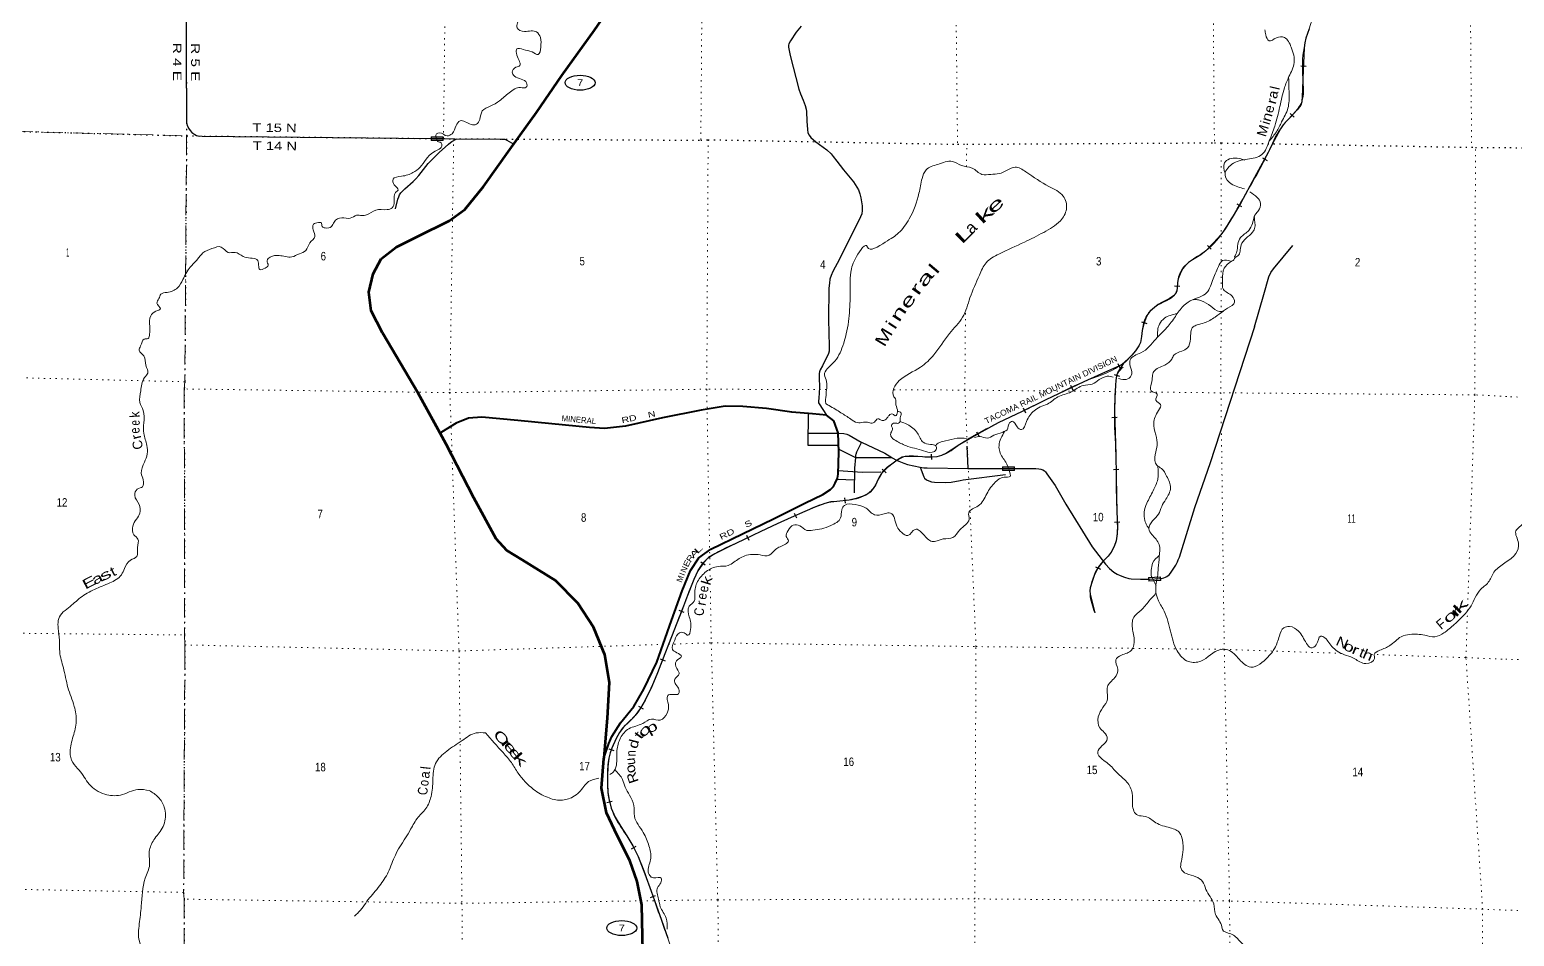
# Model space of a CAD drawing. Header units: feet. Extents: x -518066 to -250644, y -364975 to -177792.
# Drawn here: x -313691 to -283086, y -295096 to -276398 of the extents above; entities that cross this region are included whole.
import ezdxf
from ezdxf.enums import TextEntityAlignment as Align

# ---------------------------------------------------------------- set-up
doc = ezdxf.new("R2010")
doc.units = ezdxf.units.FT
doc.header["$LTSCALE"] = 80
doc.linetypes.add('DOT_DASHED', pattern=[7.7, 5, -1.2, 0.3, -1.2])
doc.linetypes.add('DOTTED', pattern=[1.5, 0.3, -1.2])
for name, color, linetype, lineweight in [('17', 7, 'Continuous', 25), ('23', 7, 'Continuous', 70), ('26', 7, 'Continuous', 40), ('29', 7, 'Continuous', 25), ('31', 7, 'Continuous', 13), ('34', 7, 'Continuous', 25), ('39', 7, 'Continuous', 13), ('41', 7, 'Continuous', 13), ('44', 7, 'DOT_DASHED', 13), ('6', 7, 'DOTTED', 25), ('7', 7, 'DOTTED', 13)]:
    doc.layers.add(name, color=color, linetype=linetype, lineweight=lineweight)
doc.layers.add('27', color=7, linetype='Continuous')

msp = doc.modelspace()

# ---------------------------------------------------------------- linework, layer by layer
at = {"layer": '17'}
for centre in [(-302345.02, -277491.48), (-301486.68, -294925.56)]:
    msp.add_ellipse(centre, major_axis=(309.24, -1), ratio=0.500121, dxfattribs=at)
at = {"layer": '23'}
for points in [[(-305232.37, -284716.9), (-305680.04, -283894.23), (-306416.81, -282648.97), (-306651.3, -282194.46), (-306699.75, -281812.1), (-306607.66, -281431.09), (-306444.03, -281127.15), (-306134.43, -280884.92), (-305698.54, -280666.02), (-305042.76, -280342.71), (-304721.16, -280106.63), (-304332.97, -279632), (-303795.38, -278871.39), (-303243.72, -278108.9), (-302720.15, -277344.13), (-302046.32, -276409.96), (-301473.75, -275563.25), (-301205.39, -275023.15), (-301040.03, -274542.35), (-300604.44, -272891.62)], [(-301851.06, -291414.86), (-301778.03, -290599.01), (-301736.64, -289859.74), (-301837.44, -289287.93), (-302066.82, -288720.91), (-302389.28, -288227.36), (-302854.55, -287758.57), (-303541.12, -287331.85), (-303852.47, -287137.9), (-304077, -286896.54), (-304534.61, -286055.97), (-305106.07, -284948.99), (-305232.37, -284716.9)], [(-301687.65, -303443.66), (-301526.68, -302832.19), (-301342.61, -302082.23), (-301227.02, -301148.71), (-301119.51, -299811.1), (-301032.05, -298471.28), (-301057.14, -297345.45), (-301041.27, -295729.57), (-301070.82, -294444.91), (-301170.55, -293967.58), (-301318.87, -293529.98), (-301582.88, -293014.89), (-301799.2, -292550.5), (-301904.64, -292040.96), (-301852.46, -291430.43), (-301851.06, -291414.86)]]:
    msp.add_lwpolyline(points, dxfattribs=at)
at = {"layer": '26'}
msp.add_lwpolyline([(-301851.06, -291414.86), (-301840.24, -291383.79), (-301749.03, -291121.89), (-301687.33, -290973.75), (-301513.89, -290692.01), (-301239.47, -290352.97), (-301033.19, -289999.19), (-300764.63, -289438.99), (-300463.06, -288583.63), (-300238.15, -287968.74), (-300071.39, -287550.26), (-299898.16, -287290.64), (-299651.39, -287108.1), (-298999.7, -286792.79), (-298358.13, -286485.43), (-297708.41, -286166.08), (-297339.16, -285984.73), (-297180.86, -285878.85), (-297120.65, -285818), (-297085.05, -285752.72), (-297039.67, -285649.3), (-297021.75, -285561.68), (-297009.3, -285111.56), (-297025.43, -284709.41), (-297113.41, -284467.36), (-297264.86, -284349.32), (-297555.76, -284322.39), (-297981.11, -284286.13), (-298500.47, -284212.78), (-298992.01, -284169.84), (-299351.35, -284160.34), (-299850.17, -284243.97), (-300646.93, -284405.11), (-301409.61, -284572.62), (-301839.84, -284624.75), (-302150.84, -284599.63), (-302927.2, -284523.8), (-303625.37, -284460.78), (-304371.64, -284387.25), (-304642.93, -284408.75), (-304901, -284514.8), (-305203.36, -284699.2), (-305232.37, -284716.9)], dxfattribs=at)
at = {"layer": '29'}
for p, q in [((-305417.72, -278642.45), (-305166.16, -278645.09)), ((-297643.36, -284316.58), (-297648.42, -284964.69)), ((-297646.03, -284721.51), (-297025.53, -284719.46)), ((-297648.42, -284964.69), (-297012.61, -284965.46)), ((-294342.5, -285448.86), (-294363.09, -284986.72)), ((-293640.36, -285451.61), (-293387.87, -285450.36)), ((-297043.76, -285669.29), (-296691.19, -285678.37)), ((-290626.67, -287731.42), (-290627.59, -287731.4))]:
    msp.add_line(p, q, dxfattribs=at)
for points in [[(-310985.39, -272752.8), (-310573.44, -273654.37), (-310539.92, -273738.18), (-310518.43, -273824.16), (-310487.99, -273965.67), (-310475.45, -274080.31), (-310457.99, -278310.78), (-310447.25, -278366.31), (-310419.49, -278426.32), (-310385.47, -278479.16), (-310346.13, -278520.73), (-310309.37, -278549.02), (-310286.99, -278562.45), (-310252.07, -278579.47), (-310222.52, -278588.43), (-310137.47, -278592.91), (-305417.72, -278642.45)], [(-297786.33, -276324.08), (-297888.28, -276451.59), (-298007.23, -276630.1), (-298040.15, -276687.47), (-298048.64, -276717.22), (-298049.71, -276757.61), (-298015.72, -276927.62), (-297837.3, -277624.66), (-297801.2, -277720.28), (-297743.85, -277854.18), (-297703.49, -277964.68), (-297684.37, -278039.06), (-297675.88, -278083.69), (-297667.38, -278287.7)], [(-297667.38, -278287.7), (-297658.88, -278453.44), (-297647.19, -278525.69), (-297620.65, -278576.69), (-297585.59, -278623.45), (-297484.71, -278712.7), (-297255.31, -278878.47), (-297170.35, -278954.97), (-297124.68, -279010.22), (-297051.41, -279112.23), (-296915.47, -279286.49), (-296711.56, -279537.26), (-296605.36, -279703.02), (-296575.61, -279781.65), (-296558.63, -279864.53), (-296533.13, -280030.3), (-296528.89, -280123.8), (-296537.38, -280193.94), (-296562.88, -280259.81), (-296996.18, -281131.12)], [(-306152.71, -280094.54), (-306102.95, -279894.3), (-306083.81, -279843.3), (-306066.82, -279802.92), (-306037.1, -279760.42), (-305954.27, -279679.66), (-305786.47, -279530.91), (-305730.17, -279473.52), (-305669.65, -279403.4), (-305476.37, -279159.01), (-305251.22, -278931.62), (-305057.94, -278757.36), (-305016.51, -278725.47), (-304985.19, -278704.23), (-304887.48, -278646.85)], [(-305166.16, -278645.09), (-305160.63, -278645.15), (-304949.8, -278647.18), (-303951.17, -278653.36), (-303911.73, -278655.2), (-303894.11, -278658.06), (-303880.24, -278662.98), (-303855.71, -278675.84), (-303711.92, -278755.68)], [(-288438.84, -282524.84), (-288251.69, -281860.92), (-288145.8, -281492.62), (-288105.45, -281406.85), (-288049.99, -281331.17), (-287651.62, -280851.88)], [(-296995.36, -281129.47), (-297133.66, -281383.06), (-297170.21, -281468.83), (-297194.16, -281544.5), (-297202.99, -281625.22), (-297214.33, -281726.12), (-297224.42, -282376.93), (-297209.29, -282926.83), (-297211.75, -283029.01), (-297224.42, -283073.13), (-297345.43, -283330.43), (-297393.27, -283409.92), (-297405.94, -283451.51), (-297415.97, -283488.11), (-297416.03, -283572.59), (-297405.94, -283774.39), (-297421.07, -283996.37), (-297430.45, -284062.62), (-297428.57, -284091), (-297416.03, -284117.45), (-297263.93, -284350.04)], [(-290156.94, -287588.3), (-290066.43, -287440.31), (-290031.75, -287371.58), (-290012.84, -287329.96), (-289990.79, -287273.82), (-289673.1, -286249.64), (-289350.37, -285321.32), (-288437.66, -282521.22)], [(-297025.53, -284719.46), (-296906.04, -284726.04), (-296845.53, -284741.18), (-296795.1, -284761.36), (-296546.93, -284905.69)], [(-296546.58, -284905), (-296649.86, -285111.01), (-296662.75, -285159.13), (-296664.54, -285175.25), (-296666.99, -285219.39), (-296687.23, -285440.29), (-296696.24, -285948.73)], [(-296546.58, -284905), (-296063.94, -285129.65), (-295917.72, -285222.71)], [(-297011.79, -285049.38), (-296668.39, -285218.99), (-295915.61, -285222.72)], [(-295921.99, -285219.99), (-295808.03, -285279.74), (-295669.37, -285337.76), (-295593.73, -285362.98), (-295331.52, -285423.53)], [(-297019.83, -285492.14), (-296531.44, -285526.21), (-296143.83, -285519.9)], [(-295333, -285423.19), (-295259.67, -285619.03), (-295242.02, -285646.78), (-295201.68, -285679.57), (-295158.82, -285702.27), (-295103.35, -285719.93), (-295040.32, -285730.02), (-294808.36, -285737.59), (-294692.39, -285727.5), (-294510.86, -285694.7), (-294450.35, -285682.09), (-293577.99, -285571.1)], [(-295332.62, -285423.28), (-295257.15, -285432.36), (-295191.59, -285437.4), (-294342.5, -285448.86)], [(-294350.72, -285448.75), (-292948.94, -285451.29), (-292890.62, -285456.63), (-292845.57, -285463.9), (-292808.68, -285475.55), (-292772.45, -285496.69), (-292751.95, -285515.91), (-292719.51, -285559.76), (-292553.1, -285796.87), (-292328.71, -286185.35)], [(-292328.71, -286185.35), (-291787.56, -287062.25), (-291515.26, -287420.46), (-291432.68, -287510.65), (-291338.77, -287586.95), (-291273.84, -287626.69), (-291212.71, -287657.58), (-291122.56, -287689.75), (-291031.17, -287713.08), (-290982.63, -287720.02), (-290794.17, -287728.22), (-290663.07, -287733.26)], [(-290663.98, -287733.22), (-290622.39, -287732.31), (-290376.56, -287719.07), (-290339.37, -287712.13), (-290312.27, -287703.3), (-290278.86, -287689.43), (-290251.13, -287673.66), (-290222.76, -287655.37), (-290196.92, -287632.67), (-290156.58, -287587.9)]]:
    msp.add_lwpolyline(points, dxfattribs=at)
at = {"layer": '31'}
for p, q in [((-305416.39, -278605.11), (-305166.4, -278607.29)), ((-305166.4, -278607.29), (-305167.05, -278682.29)), ((-293638.65, -285413.86), (-293388.65, -285412.44)), ((-293388.65, -285412.44), (-293388.23, -285487.44)), ((-290626.72, -287695.42), (-290377.08, -287682.07)), ((-290377.08, -287682.07), (-290373.08, -287756.96))]:
    msp.add_line(p, q, dxfattribs=at)
for points in [[(-305167.05, -278682.29), (-305417.04, -278680.11), (-305416.39, -278605.11)], [(-293388.23, -285487.44), (-293638.23, -285488.86), (-293638.65, -285413.86)], [(-290373.08, -287756.96), (-290622.72, -287770.31), (-290626.72, -287695.42)]]:
    msp.add_lwpolyline(points, dxfattribs=at)
for points in [[(-305408.97, -278672.18), (-305408.46, -278613.17), (-305174.46, -278615.21), (-305174.97, -278674.22)], [(-293630.28, -285480.81), (-293630.61, -285421.8), (-293396.6, -285420.48), (-293396.27, -285479.49)], [(-290618.3, -287702.97), (-290384.63, -287690.48), (-290381.49, -287749.4), (-290615.16, -287761.89)]]:
    msp.add_lwpolyline(points, close=True, dxfattribs=at)
at = {"layer": '34'}
for p, q in [((-287490.18, -277145.53), (-287379.64, -277149.45)), ((-287707.57, -278125.17), (-287627.12, -278201.09)), ((-288279.67, -279040.05), (-288182.64, -279093.15)), ((-288805.81, -279988.43), (-288709.97, -280043.65)), ((-289413.8, -280848.6), (-289335.22, -280926.45)), ((-290088.76, -281682.39), (-289978.24, -281686.75)), ((-290768.09, -282419.95), (-290663.48, -282455.89)), ((-291256.25, -283285.77), (-291211.4, -283386.88)), ((-291334.24, -283511.21), (-291227.99, -283541.93)), ((-292233.94, -283729.7), (-292186.03, -283829.39)), ((-293213.56, -284198.06), (-293165.59, -284297.72)), ((-291381.88, -284395.24), (-291271.33, -284391.47)), ((-294171.29, -284688.97), (-294115.55, -284784.5)), ((-295105.23, -285153.54), (-295101.95, -285264.1)), ((-296117.09, -285458.38), (-296038.11, -285535.81)), ((-291350.27, -285465.85), (-291239.67, -285464.31)), ((-296894.66, -286051.63), (-296883.54, -286161.68)), ((-297928.1, -286367.3), (-297883.63, -286468.58)), ((-291328.78, -286552.49), (-291218.24, -286548.74)), ((-298914.77, -286824.6), (-298867.03, -286924.37)), ((-299857.73, -287374.99), (-299765.78, -287436.46)), ((-291718.43, -287473.34), (-291619.9, -287523.6)), ((-300308.89, -288371.67), (-300205.89, -288412)), ((-300693.3, -289373.05), (-300590, -289412.6)), ((-301141.73, -290351.25), (-301045.54, -290405.86)), ((-301752.12, -291230.11), (-301647.5, -291266.02)), ((-301790.73, -292334.35), (-301683.22, -292308.34)), ((-301288.11, -293289.26), (-301189.81, -293238.55)), ((-300895.02, -294292.15), (-300790.81, -294255.07))]:
    msp.add_line(p, q, dxfattribs=at)
for points in [[(-287314.11, -276379.69), (-287383.41, -276572.51), (-287407.74, -276671.57), (-287420.31, -276772.32), (-287433.42, -277085.69), (-287444.54, -277399.15), (-287452.95, -277643.34), (-287467.42, -277887.52), (-287489.16, -277957.7), (-287559.12, -278049.14), (-287638.81, -278135.66), (-287779.58, -278284.84), (-287848.34, -278359.82), (-287906.75, -278442.42), (-288034.12, -278686.67), (-288158.51, -278932.38), (-288441.63, -279449.72), (-288726.91, -279966.09), (-288882.34, -280235.84), (-289045.46, -280501.76), (-289133.69, -280625.51), (-289285.06, -280796.22), (-289445.7, -280958.39), (-289549.11, -281041.16), (-289721.02, -281144.98), (-289803.95, -281202.15), (-289878.41, -281271.7), (-289923.07, -281332.41), (-289972.96, -281431.87), (-290013.3, -281535.29), (-290028.64, -281609.93), (-290033.3, -281727.86), (-290042.78, -281784.58), (-290066.58, -281836.57), (-290108.66, -281885.74), (-290199.8, -281950.88), (-290355.3, -282026.43), (-290430.49, -282067.23), (-290497.28, -282118.07), (-290597.65, -282213), (-290642.3, -282265.35), (-290677.74, -282324.98), (-290725.05, -282462.72), (-290756.7, -282603.34), (-290771.92, -282725.06), (-290793.24, -282846.32), (-290824.96, -282920.09), (-290892.2, -283019.52), (-290972.79, -283112.34), (-291088.71, -283236.17), (-291151.72, -283289.92), (-291222.26, -283333.28), (-291592.65, -283497.57), (-291962.46, -283659.82), (-292351.85, -283846.94), (-292741.22, -284034.19), (-293233.69, -284271.24), (-293725.78, -284509.08), (-294122.97, -284723.98), (-294513.17, -284951.67), (-294695.76, -285071.59), (-294788.88, -285130.73), (-294891.12, -285181.28), (-294989.92, -285207.35), (-295139.55, -285211.79), (-295289.39, -285207.65), (-295466.08, -285200.77), (-295642.57, -285202.23), (-295702.1, -285217.32), (-295784.69, -285261.2), (-295864.07, -285316.46), (-296008.51, -285425.62), (-296133.22, -285552.82), (-296198.02, -285671.15), (-296258.01, -285792.71), (-296325.34, -285889.54), (-296364.95, -285933.09), (-296412.71, -285970.48), (-296505.93, -286019.59), (-296650.83, -286067.33), (-296799.95, -286099.56), (-297051.72, -286124.99), (-297176.95, -286137.83), (-297298.45, -286167.07), (-297506.67, -286245.37), (-297711.59, -286331.88), (-297996.78, -286457.08), (-298280.33, -286585.67), (-298621.51, -286747.69), (-298962.21, -286910.72), (-299265.32, -287057.41), (-299567.46, -287206.35), (-299695.15, -287285.9), (-299803.93, -287392.75), (-299914.7, -287558.45), (-299997.91, -287736.32), (-300127.97, -288066.56)], [(-291147.44, -283288.83), (-291213.48, -283386.78), (-291261.31, -283464.24), (-291288.91, -283536.02), (-291303.22, -283630.14), (-291305.87, -283727.51), (-291323.36, -283994.7), (-291329.19, -284261.88), (-291313.81, -284712.2), (-291299.88, -285162.62), (-291293.92, -285590.8), (-291288.21, -286018.99), (-291278.96, -286333.67), (-291268.29, -286648.33), (-291273.18, -286793.19), (-291293.24, -286937.77), (-291332.45, -287059.15), (-291394.08, -287172.32), (-291457.97, -287256.3), (-291567.85, -287369.06), (-291666.29, -287491.29), (-291737.95, -287631.75), (-291791.51, -287781.26), (-291826.89, -287909.93), (-291834.45, -287974.18), (-291828.13, -288037.67), (-291781.86, -288231), (-291735.56, -288424.4)], [(-300127.97, -288066.56), (-300257.4, -288397.07), (-300352.16, -288640.36), (-300446.9, -288883.67), (-300596.54, -289273.05), (-300745.73, -289662.69), (-300868.37, -289946.48), (-301004.31, -290225.09), (-301097.75, -290389.67), (-301206.37, -290544.94), (-301326.09, -290663.07), (-301447.64, -290779.79), (-301528.86, -290893.19), (-301598.4, -291015.3), (-301688.49, -291212.92), (-301723.35, -291314.51), (-301748.86, -291419.56), (-301772.15, -291602.03), (-301780.55, -291784.9), (-301780.71, -291952.71), (-301769.79, -292120.53), (-301751.34, -292253.87), (-301703.92, -292449.88), (-301624.37, -292636.09), (-301504.47, -292830.84), (-301383.23, -293022.26), (-301256.39, -293231.63), (-301144.37, -293448.8), (-301008.05, -293804.51), (-300880.27, -294162.96), (-300707.43, -294648.65), (-300536.41, -295135.11)]]:
    msp.add_lwpolyline(points, dxfattribs=at)
at = {"layer": '34', "lineweight": 13}
for points in [[(-286001.81, -273099.63), (-286744.98, -274959.73), (-287315.14, -276379.3), (-287421.41, -276772.23), (-287445.64, -277399.11), (-287468.51, -277887.32), (-287639.61, -278134.91), (-287907.69, -278441.85), (-288159.48, -278931.87), (-288727.87, -279965.55), (-289046.38, -280501.15), (-289446.44, -280957.57), (-289879.24, -281270.97), (-290014.36, -281534.98), (-290067.52, -281835.97), (-290497.99, -282117.23), (-290678.74, -282324.52), (-290757.78, -282603.15), (-290794.3, -282846), (-290973.61, -283111.6), (-291222.77, -283332.3), (-291962.92, -283658.82), (-292741.7, -284033.2), (-293726.28, -284508.1), (-294513.75, -284950.73), (-294891.51, -285180.24), (-295289.35, -285206.55), (-295642.71, -285201.13), (-295864.72, -285315.57), (-296134.11, -285552.16), (-296258.96, -285792.15), (-296413.31, -285969.55), (-296800.12, -286098.47), (-297298.77, -286166.02), (-297712.03, -286330.87), (-298280.79, -286584.67), (-298962.69, -286909.73), (-299568, -287205.39), (-299804.78, -287392.04), (-299998.92, -287735.88), (-300258.42, -288396.67), (-300447.93, -288883.27), (-300746.75, -289662.27), (-301005.28, -290224.58), (-301207.21, -290544.23), (-301448.48, -290779.07), (-301599.38, -291014.8), (-301749.94, -291419.36), (-301781.65, -291784.87), (-301770.89, -292120.64), (-301625.35, -292636.6), (-301384.17, -293022.84), (-301145.38, -293449.25), (-300881.31, -294163.33), (-300537.45, -295135.46), (-300292.53, -295959.91), (-300218.26, -296575.68), (-300307.63, -297292.38), (-300503.74, -298042.22), (-300636.28, -298861.02), (-300638.2, -299260.99), (-300612.32, -300101.41), (-300572.14, -301530.9), (-300544.49, -302600.47), (-300488.29, -304034.13), (-300446.67, -305316.91), (-300458.44, -305901.7), (-300572.35, -306459.37), (-300906.07, -307316.42), (-301489.24, -308629.34), (-301702.75, -309105.66), (-302171.96, -310264.91), (-302445.81, -310750.69), (-302789.6, -311201.63), (-303080, -311737.5), (-303298.14, -312276.08), (-303605.47, -313718.3), (-303529.19, -314129.07), (-303519.28, -314551.26), (-303668.1, -314983.98), (-303893.26, -315214.96), (-304527.24, -315566.62), (-304824.74, -315802.94), (-304948.85, -315968.57), (-305099.65, -316397.25), (-305231.9, -316777.87), (-305390.84, -317218.53), (-305577.79, -317851.88), (-305514.73, -318178.11), (-305307.41, -318332.87), (-305041.38, -318437.95)], [(-291150.72, -283357.12), (-291260.39, -283482.69), (-291306.97, -283727.46), (-291330.29, -284261.89), (-291300.98, -285162.64), (-291289.31, -286019.01), (-291269.39, -286648.33), (-291294.32, -286937.52), (-291395.01, -287171.72), (-291667.22, -287490.69), (-291792.56, -287780.93), (-291829.22, -288037.85), (-291736.63, -288424.66)]]:
    msp.add_spline(points, degree=3, dxfattribs=at)
at = {"layer": '39'}
msp.add_line((-290559.44, -287691.1), (-290466.4, -287865.03), dxfattribs=at)
for points in [[(-302171.14, -272871.08), (-302154.55, -273118.57), (-302208.24, -273268.8), (-302289.48, -273362.49), (-302241.98, -273433.3), (-302256.61, -273491.44), (-302345.53, -273548.88), (-302390.35, -273614.77), (-302341.79, -273782.07), (-302345.91, -273997.1), (-302400.79, -274064.91), (-302535.28, -274059.59), (-302650.26, -274112.75), (-302637.29, -274223.42), (-302522.04, -274347.15), (-302479.37, -274500.32), (-302554.82, -274618.18), (-302695.84, -274665.06), (-302812.71, -274706.14), (-302781.69, -274819), (-302692.82, -274970.6), (-302732.17, -275092.83), (-302862.41, -275268.45), (-303046.98, -275455.61), (-303235.89, -275471.88), (-303427.03, -275510.23), (-303491.78, -275559.85), (-303442.55, -275658.82), (-303431.88, -275799.62), (-303558.94, -276059.69), (-303637.21, -276259.94), (-303642.19, -276358.38), (-303492.31, -276432.18), (-303241.43, -276444.65), (-303162.24, -276559.99), (-303156.15, -276757.02), (-303207.86, -276911.29), (-303335.83, -276855.79), (-303516.08, -276807.82), (-303650.49, -276794.46), (-303657.38, -276882.84), (-303602.64, -277034.11), (-303583.59, -277138.82), (-303666.27, -277174.2), (-303741.56, -277275.98), (-303698.16, -277354.79), (-303556.21, -277418.47), (-303446.51, -277493.9), (-303453.45, -277586.29), (-303573.99, -277593.16), (-303692.71, -277618.15), (-303810, -277701.44), (-304006.38, -277864.36), (-304196.22, -277975.08), (-304359.82, -278071.99), (-304413.78, -278250.36), (-304481, -278348.2), (-304589.47, -278351.18), (-304817.67, -278278.62), (-304900.94, -278374.3), (-304984.94, -278544.34), (-305081.75, -278587.62), (-305247.81, -278525.72), (-305304.22, -278545.27), (-305287.85, -278684.03)], [(-288226.97, -276400.57), (-288209.95, -276505.33), (-288142.85, -276624.57), (-287991.69, -276567.74), (-287824.94, -276559.3), (-287684.36, -276761.65), (-287625.21, -277077.79), (-287732.46, -277366.19), (-287823.1, -277598.48), (-287919.27, -277985.48), (-288025.59, -278384.44), (-288137.06, -278692.9), (-288290.41, -278972.82), (-288588.55, -279070.44), (-288910.85, -279173.86), (-289049.7, -279407.68), (-288920.83, -279575.76), (-288649.93, -279681.41)], [(-287738.69, -277382.82), (-287729.82, -277709.93), (-287752.91, -278017.23), (-287882.17, -278297.38), (-287990.64, -278505.37), (-288132.72, -278687.41)], [(-305288.28, -278681.8), (-305285.6, -278694.19), (-305225.63, -278720.9), (-305192.05, -278777.51), (-305364.15, -278922.57), (-305644.33, -279235.44), (-305790, -279346.59), (-306023.66, -279420.71), (-306200.98, -279483.32), (-306174, -279598.15), (-306096.74, -279705.42), (-306147.43, -279755.19), (-306175.31, -279935.81), (-306220.84, -280074.06), (-306319.58, -280109.29), (-306558.63, -280119.04), (-306748.35, -280217.71), (-306842.86, -280230.87), (-306951.24, -280225.8), (-307082.34, -280284.84), (-307258.95, -280275.09), (-307416.47, -280366.03), (-307467.56, -280455.99), (-307600.39, -280486.86), (-307660.33, -280456.14), (-307681.65, -280377.54), (-307737.85, -280374.99)], [(-297265.8, -283830.74), (-297262.07, -283655.9), (-297306.87, -283514.77), (-297131.83, -283275.26), (-296929.56, -282921.45), (-296812.16, -282418.08), (-296779.24, -281927.96), (-296764.01, -281399.48), (-296644.38, -281077.03), (-296425.48, -280870.1), (-296423.53, -280876.15), (-296053.1, -280779.23), (-295778.16, -280590.93), (-295560.46, -280301.59), (-295358.46, -279770.89), (-295295.23, -279465.98), (-295213.18, -279289.9), (-294973.1, -279175.64), (-294669.29, -279114.25), (-294485.37, -279198.43), (-294261.01, -279252.86), (-294059.48, -279383.44), (-293876.73, -279381.19), (-293705.9, -279366.76), (-293542.56, -279295.97), (-293373.27, -279233.29), (-293155.32, -279327.85), (-292678.39, -279631.94), (-292385.15, -279829.74), (-292319.51, -280097.7), (-292444.38, -280339.71), (-292788.08, -280577.59), (-293183.63, -280778.79), (-293710.14, -281024.95), (-293974.94, -281203.29), (-294112, -281459.25), (-294307.36, -281927.7), (-294459.9, -282330.23), (-294730.24, -282663.29), (-295049.82, -283102.4), (-295327.42, -283357), (-295763.89, -283636.2), (-295875.86, -283791.89), (-295875.57, -283966.77), (-295843.86, -284009.28), (-295833.04, -284134), (-295802.33, -284279.02), (-295847.33, -284363), (-295895.17, -284326.36), (-295973.73, -284351.73), (-296012.41, -284405.63), (-296115.32, -284456.9), (-296207.37, -284423.85), (-296278.31, -284491.5), (-296324.71, -284513.17), (-296420.89, -284492.14), (-296505.24, -284493.33), (-296631.83, -284502.16), (-296765.64, -284428.51), (-296967.17, -284297.93), (-297212.71, -284150.84), (-297278.52, -284103.97), (-297270.84, -283935.21), (-297274.3, -283878.89), (-297265.8, -283830.74)], [(-288639.85, -279086.96), (-288957.98, -279064.86), (-289061.17, -279144.26), (-289049.14, -279359.91)], [(-288537.3, -279744.34), (-288387.46, -279858.28), (-288316.38, -279981.58), (-288359.98, -280127.88), (-288425.06, -280211.68), (-288446.05, -280247.62)], [(-288446.05, -280247.62), (-288485.09, -280394.01), (-288560.8, -280537.99), (-288728.93, -280687.12), (-288788.46, -280819.2), (-288812.3, -280997.86), (-288849.39, -281093.98), (-288788.84, -281062.41), (-288739.72, -280968.41), (-288716.31, -280833.97), (-288620.66, -280704.24), (-288480.82, -280572.93), (-288433.61, -280468.87), (-288436.54, -280358.29), (-288446.24, -280247.95)], [(-307737.85, -280374.99), (-307840.6, -280410.18), (-307843.77, -280528.73), (-307812.99, -280665.71), (-307914.64, -280793.37), (-308000.55, -280953.34), (-308127.7, -281018.44), (-308288.98, -281083.21), (-308549.74, -281054.56), (-308730.78, -281086.99), (-308797.79, -281162.72), (-308774.6, -281255.4), (-308837.44, -281315.1), (-308948.18, -281346.19), (-308971.35, -281251.49), (-309006.36, -281136.59), (-309140.63, -281109.16), (-309290.89, -281073.54), (-309456.75, -280991.54), (-309599.34, -280994.18), (-309740.81, -280882.27), (-309933.88, -280912.56), (-310121.52, -281003.21), (-310229.22, -281132.82), (-310381.42, -281296.17), (-310530.48, -281547.99), (-310644.66, -281723.77), (-310858.41, -281816.17), (-310987.31, -281855.13), (-311026.35, -281945.2), (-311067.41, -282037.26), (-310996.23, -282150.51), (-311087.12, -282203.9), (-311194.46, -282297.34), (-311216.69, -282516.21), (-311218.27, -282676.99), (-311249.26, -282765.13), (-311327.72, -282780.45), (-311403.35, -282916.4), (-311434.4, -283010.57), (-311335.13, -283126.1), (-311294.86, -283319.45), (-311256.26, -283478.61), (-311325.44, -283570.4), (-311379.02, -283710.58), (-311402.45, -283847.03), (-311416.85, -284086.08), (-311350.18, -284249.54), (-311338.65, -284506.93), (-311336.79, -284726.03), (-311274.95, -284971.85), (-311268.65, -285148.79), (-311326.55, -285319.08), (-311391, -285543.57), (-311350.2, -285682.65), (-311365.63, -285823.2), (-311472.56, -285874.43), (-311526.01, -286000.54), (-311435.51, -286190.36), (-311419.19, -286369.4), (-311490.67, -286491.32), (-311566.38, -286635.31), (-311542.04, -286814.43), (-311458.59, -286905.69), (-311468.3, -287076.44), (-311484.17, -287261.21), (-311609.41, -287336.38), (-311737.62, -287510.01), (-311801.15, -287640.05), (-312041.76, -287808.57), (-312354.29, -287940.22), (-312643.11, -288110.29), (-312888.13, -288318.98), (-313029.86, -288438.21), (-313101.56, -288582.23), (-313101.15, -288745.05), (-313077.42, -288986.47), (-313071.73, -289225.72), (-312996.67, -289556.08), (-312902.27, -289963.01), (-312773.58, -290354.19), (-312732.45, -290664.12), (-312793.68, -290969.05), (-312857.11, -291294.05), (-312801.03, -291513.68), (-312668.03, -291669.73), (-312466.03, -291957.1), (-312140.77, -292165.26), (-311821.66, -292182.41), (-311459.08, -292067.32), (-311226.37, -292089.67)], [(-288924.49, -281175.67), (-289099.03, -281159.91), (-289184.59, -281283.71), (-289307.92, -281573.96), (-289459.24, -281851.89), (-289618.61, -281926.73), (-289812.29, -282019.33), (-289996.78, -282198.45), (-290072.17, -282310.28), (-290249.15, -282541.73), (-290476.37, -282778.72), (-290784.38, -283063.18), (-291006.65, -283203.74), (-291001.93, -283336.45), (-290971.36, -283495.53), (-291054.73, -283601.25), (-291195.32, -283603.92), (-291243.99, -283594.98)], [(-288924.49, -281175.67), (-289066.46, -281319.02), (-289100.83, -281547.82), (-289080.8, -281757.05), (-288907.4, -281889.38), (-288854.41, -282014.51), (-288996.25, -282143.79), (-289165.59, -282212.5), (-289345.19, -282098.21), (-289534.89, -281989.85), (-289617, -281966.95), (-289703.69, -281966.66)], [(-288924.49, -281175.67), (-288881.6, -281156.12), (-288843.77, -281099.37)], [(-289083.13, -282201.96), (-289253.04, -282324.22), (-289481.15, -282446.63), (-289622.09, -282485.47), (-289704.82, -282526.88), (-289761.46, -282773.56), (-289823.53, -282959.89), (-289938.67, -283029.13), (-290104.12, -283109.94), (-290149.09, -283189.91), (-290292.89, -283315.15), (-290515.05, -283445.66), (-290565.61, -283686.37), (-290573.21, -283847.1), (-290449.37, -283914.63), (-290474.71, -284041.01), (-290381.17, -284126.33), (-290420.58, -284254.59), (-290519.45, -284506.89), (-290477.66, -284750.51), (-290447.67, -284967.87), (-290489.7, -285158.42), (-290453.74, -285381.87), (-290362.01, -285447.08), (-290253.14, -285606.92), (-290171.16, -285846.89), (-290269.87, -286083.12), (-290353.65, -286231.05), (-290421.49, -286391.19), (-290541.29, -286526.72), (-290619.23, -286692.79), (-290558.09, -286805.94), (-290409.53, -287014.4), (-290403.99, -287267.72), (-290426.38, -287502.67), (-290441.17, -287683.72)], [(-290443.04, -282742.91), (-290403.08, -282471.9), (-290295.42, -282346.31), (-290178.39, -282289.15), (-290032.87, -282252.21)], [(-291352.93, -283562.16), (-291477.89, -283546.92), (-291641.19, -283613.68), (-291788.71, -283708.74), (-291969.67, -283733.12), (-292220.01, -283869.39), (-292494.1, -283971.27), (-292710.4, -284117.92), (-292863.61, -284178.75), (-292986.87, -284257.96), (-293141.66, -284479.57), (-293247.71, -284645.38), (-293333.51, -284590.28), (-293436.77, -284472.7), (-293503.6, -284530.35), (-293565.2, -284668.44), (-293569.82, -284669.97), (-293645.89, -284705.85), (-293817.13, -284762.49), (-293952.24, -284821.48), (-294100.51, -284787.89), (-294212.71, -284809.14)], [(-295800.62, -284274.73), (-295730.19, -284293.79), (-295732.79, -284354.06), (-295747.32, -284402.16), (-295746.06, -284478.55)], [(-295746.09, -284476.96), (-295598.07, -284540.28), (-295390.97, -284717.15), (-295272.36, -284907.23), (-295120.2, -284952.92), (-295014.02, -284978.06), (-295004.75, -285056.54), (-295087.64, -285114.03), (-295262.05, -285084.21), (-295630.46, -284976.13), (-295834.28, -284873.67), (-295935.79, -284782.24), (-295937.08, -284709.87), (-295904.31, -284643.85), (-295917.85, -284591.46), (-295925.55, -284557.22), (-295858.83, -284511.63), (-295780.55, -284514.4), (-295746.06, -284478.55)], [(-294378.19, -284829.43), (-294574.75, -284823.52), (-294812.23, -284877.5), (-294931.01, -284908.52), (-294995.69, -284952.11), (-295013.97, -284977.69)], [(-293592.87, -284681.79), (-293708.81, -284978.6), (-293693.93, -285099.35), (-293569.59, -285319.63), (-293494.75, -285492.43)], [(-293495.96, -285489.54), (-293482.1, -285611.93), (-293600.74, -285628.87), (-293786.44, -285727.58), (-293959.48, -285967.11), (-294140.68, -286220.62), (-294332.83, -286361.48), (-294326.1, -286494.2), (-294516.99, -286711.45), (-294659.13, -286872.88), (-294862.22, -286901.07), (-295089.64, -286953.15), (-295268.88, -286802.68), (-295438.58, -286702.55), (-295590.43, -286829.72), (-295710.33, -286770.28), (-295815.44, -286636.6), (-295943.31, -286366.03), (-296074, -286382.86), (-296274.98, -286401.02), (-296448.34, -286264.68), (-296676.52, -286190.12), (-296893.56, -286208.12), (-296948.68, -286300.05), (-296974.41, -286466.63), (-297176.78, -286625.47), (-297364.18, -286692), (-297547.2, -286722.4), (-297671.71, -286723.2), (-297817.37, -286629.34), (-297949.75, -286613.99), (-298057.31, -286729.53), (-298094.64, -286849.77), (-298047.34, -286940.68), (-298110.25, -287008.41), (-298314.13, -287116.99), (-298445.82, -287236.32), (-298630.5, -287230.52), (-298947.96, -287249.56), (-299178.17, -287382.01), (-299291.28, -287449.25), (-299500.3, -287467.34), (-299742.3, -287573.54), (-299923.05, -287780.83), (-299979.71, -288029.52), (-299993.26, -288182.15), (-300094.72, -288289.71), (-300092.85, -288508.82), (-300065.28, -288768.37), (-300120.68, -288888.44), (-300202.48, -288835.39), (-300296.89, -288838.5), (-300394.77, -288990.31), (-300438.83, -289182.84), (-300353.1, -289245.98), (-300253.44, -289321.31), (-300356.79, -289416.79), (-300350.32, -289575.64), (-300301.19, -289684.66), (-300394.63, -289794.31), (-300385.42, -289878.81), (-300316.13, -289979.98), (-300302.97, -290070.56), (-300315.25, -290094.56), (-300431.82, -290105.49), (-300538.52, -290132.6), (-300524.25, -290315.65), (-300550.1, -290494.29), (-300692.05, -290635.63), (-300872.58, -290615.79), (-301052.16, -290704.51), (-301340.41, -290816.3), (-301510.94, -291005.6), (-301583.76, -291264.18), (-301596.76, -291565.56), (-301664.48, -291713.64), (-301731, -291755.65)], [(-290432.64, -285404.85), (-290436.49, -285669.47), (-290529.17, -285905.75), (-290660.22, -286163.77), (-290716.26, -286350.16), (-290699.89, -286523.18), (-290663.44, -286622.47), (-290620.89, -286680.41)], [(-283282.86, -287391.79), (-283056.65, -287203.61), (-283000.2, -286986.85), (-283051.93, -286734.88), (-282976.71, -286649.08), (-282780.79, -286550.32), (-282645.26, -286662.25), (-282488.79, -286889.05), (-282275.63, -287074.13), (-282118.29, -287015.26), (-281891.49, -286844.36), (-281706.95, -286878.29), (-281474.27, -287119.89), (-281289.07, -287487.79), (-281161.54, -287794.79), (-281178.69, -287901.26), (-281277.8, -287964.71), (-281252.58, -288055.48), (-281091.4, -288213.92), (-280744.08, -288446.54), (-280607.66, -288469.95), (-280473.12, -288479.27), (-280157.3, -288448.03), (-280000.89, -288481.69), (-279759.6, -288667.04), (-279488.27, -288663.55), (-279259.34, -288679.78), (-279174.62, -288847.57), (-279116.47, -289059.36), (-279040.47, -289096.29), (-278938.91, -289187.78), (-278817.61, -289315.66), (-278665.62, -289588.7), (-278511.97, -289696.77), (-278432.89, -289826.27), (-278364.26, -289995.92), (-278276.36, -290047.04), (-277963, -290060.04), (-277830.01, -290224.25), (-277946.32, -290400.21), (-277971.39, -290494.53), (-277842.97, -290513.84), (-277588.22, -290560.5), (-277323.37, -290800.39), (-277178.93, -291025.06), (-277022.89, -291094.93), (-276835.73, -291068.52), (-276579.18, -291135.31), (-276385.46, -291255.84), (-276320.77, -291417.39), (-276271.75, -291538.57), (-276094.66, -291514.08), (-275901.38, -291477.67), (-275346.46, -291450.69), (-275055.06, -291449.4), (-274927.92, -291595.45), (-274940.17, -291814.63), (-274900.67, -291883.41), (-274873.29, -291958.1), (-274946.78, -292072.09), (-274952.89, -292279.26), (-274927.6, -292361.98), (-274680.5, -292370.34), (-274307.86, -292283.3), (-274117.57, -292345.45), (-274007.23, -292563.77), (-274025.23, -292754.73), (-273865.29, -292836.71), (-273560.35, -292887.86), (-273388.56, -292990.06), (-273105.82, -293051.06), (-272796.74, -293289.36), (-272757.76, -293410.44), (-272602.65, -293572.84), (-272438.37, -293622.67), (-272304.1, -293660.15), (-272141.42, -293868.9), (-271930.35, -294062.01), (-271915.2, -294353.88), (-271817.3, -294610.31), (-271609.99, -294777.23), (-271411.75, -294847.49), (-271409.74, -294847.51), (-271253.92, -294939.51), (-271132.6, -295065.39), (-270995.21, -295191.42), (-270976.88, -295366.62), (-270876.67, -295592.89), (-270680.34, -295653.08), (-270423.66, -295707.8), (-270283.12, -295920.37)], [(-290402.21, -287235.55), (-290541.85, -287401.05), (-290569.39, -287547.52), (-290562.66, -287680.24), (-290559.44, -287691.1)], [(-290441.17, -287683.72), (-290478.91, -287944.36), (-290418.94, -288176.08), (-290304.59, -288392.26), (-290174.11, -288805.56), (-290035.49, -289206.89), (-289804.73, -289428.2), (-289545.62, -289420.65), (-289145.68, -289181.31), (-288989.11, -289186.84), (-288754.12, -289386.08), (-288518.73, -289545.14), (-288163.24, -289333.5), (-288026.98, -289157.94), (-287928.02, -288895.58), (-287836.07, -288733.66), (-287721.32, -288704.62), (-287533.55, -288804.92), (-287371.34, -289053.72), (-287277.88, -289147.08), (-287170.85, -289085.8), (-287074.71, -288905.83), (-286988.71, -288940.83), (-286911.31, -289034.04), (-286706.44, -289232.99), (-286376.49, -289372.86), (-286144.52, -289471.57), (-285966.77, -289364.75), (-285972.02, -289286.31), (-285860.7, -289196.94), (-285650.92, -289100.47), (-285418.2, -288917.8), (-285241.04, -288871.27), (-284929.95, -288886.33), (-284723.41, -288916.47), (-284537.92, -288839.87), (-284323.34, -288663.05), (-284102.33, -288446.1), (-283976.19, -288278.48), (-283890.18, -288108.46), (-283774.06, -287938.73), (-283603.74, -287771.53), (-283489.23, -287561.59), (-283389.98, -287474.11), (-283282.86, -287391.79)], [(-290475.07, -288026.55), (-290617.79, -288182.2), (-290778.26, -288369.59), (-290930.31, -288516.86), (-290954.91, -288771.9), (-290921.37, -289037.54), (-290977.12, -289193.78), (-291184.97, -289298.3), (-291300.39, -289395.68), (-291262.07, -289582.97), (-291324.06, -289761.26), (-291474.51, -289950.76), (-291472.98, -290204.03), (-291567.04, -290375.98), (-291661.34, -290572.05), (-291631.4, -290795.45), (-291537.96, -290890.82), (-291476.98, -291020.05), (-291588.89, -291169.72), (-291674.45, -291293.51), (-291583.53, -291441.12), (-291455.95, -291536.82), (-291273.07, -291725.51), (-291074.12, -291914.36), (-290961.88, -292140.56), (-290958.23, -292381.79), (-290849.93, -292599.92), (-290695.52, -292621.51), (-290477.93, -292752.25), (-290179.77, -292857.63), (-289978.07, -292970.13), (-289929.17, -293103.26), (-289919.69, -293364.65), (-289949.62, -293549.28), (-289957.1, -293697.95), (-289847.7, -293803.52), (-289651.54, -293867.73), (-289513.95, -293965.53), (-289443.24, -294127.01), (-289283.55, -294428.04), (-289245.51, -294643.48), (-289113.51, -294902.03), (-289104.02, -294958.4), (-288932.18, -295044.48), (-288748.86, -295188.96), (-288604.02, -295367.23), (-288482.08, -295627.7), (-288287.27, -295828.57), (-288125.53, -296125.6), (-287941.23, -296374.6), (-287797.2, -296635.28), (-287574.18, -296826.37), (-287488.93, -297142.76), (-287471.22, -297384.13), (-287456.58, -297528.99), (-287338.71, -297590.43), (-286995.92, -297650.02), (-286758.68, -297620.15), (-286465.78, -297647.1), (-286194.72, -297854.73), (-285910.84, -298187.11), (-285676.66, -298468.76), (-285473.01, -298792.32), (-285355.95, -298936.16), (-285120.78, -299117.32), (-285022.28, -299311.23), (-284943.98, -299517), (-284729.39, -299748.21), (-284504.89, -299788.57), (-284239.28, -299732.84), (-284041.27, -299813.14), (-283887.46, -299895.03), (-283673.57, -299993.57), (-283507.45, -300049.44), (-283440.28, -300096.83)], [(-304293.05, -290902.36), (-304487.83, -290902.49), (-304778.52, -291058.48), (-305091.88, -291274.54), (-305323.32, -291531.59), (-305378.8, -291864.72), (-305416.33, -292210.07), (-305525.23, -292462.28), (-305705.96, -292667.56), (-305855.04, -292921.39), (-306153.12, -293421.01), (-306299.13, -293771.35), (-306480.65, -294057.02), (-306710.3, -294336.2), (-306936.03, -294625.47), (-306996.82, -294681.16)], [(-301956.39, -291833.53), (-302168.37, -291905.76), (-302361.27, -292122.98), (-302492.77, -292222.21), (-302740.4, -292288.16), (-303018.94, -292229.19), (-303302.47, -292065.66), (-303620.47, -291730.94), (-303760.91, -291514.52), (-303933.58, -291307.83), (-304293.05, -290902.36)], [(-301623.65, -291664.99), (-301469.15, -291862.26), (-301414.45, -292017.55), (-301325.72, -292183.23), (-301237.44, -292395.13), (-301225.6, -292620.36), (-301042.12, -292953.78), (-300924.38, -293232.29), (-300886.69, -293483.91), (-300941.46, -293744.67), (-300910.28, -293841.45), (-300830.42, -293888.45), (-300669.87, -293898.04), (-300680.82, -293990.4), (-300750.11, -294094.25), (-300726.34, -294331.66), (-300691.7, -294484.75), (-300571.51, -294719.07), (-300548.02, -294945.29)], [(-311226.37, -292089.67), (-311038.96, -292226.15), (-310918.51, -292434.34), (-310911.63, -292756), (-310981.34, -292902.06), (-311148.29, -293135.61), (-311228.99, -293378.04), (-311219.35, -293623.35), (-311308.39, -293897.86), (-311390.37, -294475.94), (-311432.09, -294839.35), (-311429.56, -295195.14), (-311328.11, -295497.62), (-311395.34, -295800.48), (-311452.69, -295914.49), (-311473.26, -295964.54), (-311477.59, -295996.66), (-311402.1, -296079.8), (-311201.73, -296123.94), (-311102.57, -296249.52), (-311115.84, -296579.03), (-311077.67, -296985.41), (-310976.77, -297344.16), (-310935.33, -297826.96), (-310862.8, -298211.57), (-310757.79, -298560.31), (-310633.2, -298959.49), (-310586.73, -299134.8), (-310620.47, -299299.3), (-310624.49, -299335.93)]]:
    msp.add_spline(points, degree=3, dxfattribs=at)
at = {"layer": '44'}
for points in [[(-314639.84, -278476.35), (-310457.23, -278588.16), (-310492.96, -283655.32), (-310504.48, -283811.19), (-310498.07, -288878.47), (-310492.11, -289083.92), (-310492.65, -289200.96)], [(-310492.65, -289200.96), (-310517.86, -294193.49), (-310505.4, -294329.93), (-310511.24, -299418.94), (-310518.5, -299550.66), (-310490.87, -304703.65), (-310476.21, -304788.71), (-310464.71, -309945.67)]]:
    msp.add_lwpolyline(points, dxfattribs=at)
at = {"layer": '6'}
for points in [[(-310482.99, -272759.63), (-310477.43, -273283.45), (-310457.23, -278587.99), (-310492.98, -283658.84), (-310504.48, -283807.46), (-310498.07, -288880.72), (-310492.06, -289085.8), (-310518.1, -294190.91), (-310505.4, -294329.72), (-310511.24, -299422.96), (-310518.51, -299549.52), (-310490.85, -304707.4), (-310475.62, -304791.97), (-310463.98, -309945.68)], [(-314648.03, -278476.36), (-310457.23, -278587.99), (-305418.18, -278642.37)], [(-305166.16, -278645.09), (-305160.63, -278645.15), (-304949.8, -278647.18), (-299855.75, -278678.27), (-299705.04, -278667.66), (-294563.41, -278761.51), (-294374.66, -278761.33), (-289268.07, -278730.78), (-289127.41, -278733.59), (-283965.66, -278823.61), (-283887.36, -278824.37), (-283176.81, -278829.51)], [(-283176.81, -278829.51), (-278705.03, -278931.37), (-273126, -278887.2), (-267843.07, -278910.67), (-262470.24, -278788.11), (-257215.27, -278795.22), (-251877.35, -278746.78), (-251708.67, -278706.81)]]:
    msp.add_lwpolyline(points, dxfattribs=at)
at = {"layer": '7'}
for p, q in [((-294378.1, -279224.21), (-294374.66, -278761.33)), ((-310492.98, -283658.84), (-314709.84, -283556.68)), ((-278705.91, -284208.54), (-283240.36, -283962.56)), ((-314782.34, -288837.03), (-310498.07, -288880.72)), ((-278801.15, -289476.77), (-283307.45, -289381.27)), ((-310518.1, -294190.91), (-314855.24, -294109.8))]:
    msp.add_line(p, q, dxfattribs=at)
for points in [[(-305101.74, -272832.06), (-305100.43, -273333.34), (-305160.63, -278645.15)], [(-299803.98, -272902.13), (-299813.56, -273360.26), (-299855.75, -278678.27)], [(-294616.23, -272969.56), (-294621.44, -273424.45), (-294563.41, -278761.51)], [(-289314.3, -273038.62), (-289315.09, -273511.85), (-289268.07, -278730.78)], [(-284013.24, -273103.71), (-284012.28, -273550.98), (-283965.66, -278823.61)], [(-304949.8, -278647.18), (-305029.33, -283882.42), (-304840.69, -289210.7), (-304779.35, -294415.14), (-304732.27, -299639.54), (-304784.94, -304798.66), (-304916.53, -310019.33)], [(-299705.04, -278667.66), (-299733.48, -283812.95), (-299663.88, -287719.14)], [(-289127.41, -278733.59), (-289133.85, -283887.12), (-289065.33, -289178.06), (-288955.64, -294366.89), (-288931.96, -299725.73), (-289020.76, -304882.49), (-289345.06, -310097.28)], [(-283966.88, -310231.61), (-283883.93, -304851.68), (-283759.83, -299576.67), (-283738.44, -294535.84), (-284083.08, -289348.76), (-283899.34, -283929.61), (-283887.36, -278824.37)], [(-294333.86, -309980.78), (-294297.11, -304807.44), (-294209.36, -299552.18), (-294206.21, -294324.25), (-294183.22, -289120.62), (-294412.39, -283830.14), (-294400.2, -282192.57)], [(-297265.59, -283820.92), (-299733.48, -283812.95), (-305029.33, -283882.42), (-310504.48, -283807.46)], [(-283240.36, -283962.56), (-283899.34, -283929.61), (-289133.85, -283887.12), (-294412.39, -283830.14), (-295886.61, -283825.38)], [(-299659.3, -287976.52), (-299640.28, -289043.82), (-299505.58, -294343.44), (-299442.13, -299537.85), (-299564.21, -304812.88), (-299720.14, -310057.43)], [(-310492.06, -289085.8), (-304840.69, -289210.7), (-299640.28, -289043.82), (-294183.22, -289120.62), (-289065.33, -289178.06), (-286557.43, -289263.98)], [(-286034.86, -289281.89), (-284083.08, -289348.76), (-283307.45, -289381.27)], [(-283371.46, -294551.58), (-283738.44, -294535.84), (-288955.64, -294366.89), (-294206.21, -294324.25), (-299505.58, -294343.44), (-304779.35, -294415.14), (-310505.4, -294329.72)], [(-271792.78, -294569.93), (-273245.55, -294554.64), (-278694.66, -294668.43), (-283371.46, -294551.58)]]:
    msp.add_lwpolyline(points, dxfattribs=at)

# ---------------------------------------------------------------- texts
at = {"layer": '17', "width": 1.2}
for p in [(-302342.11, -277559.79), (-301483.78, -294993.87)]:
    msp.add_text(' 7 ', height=140, dxfattribs=at).set_placement(p, align=Align.CENTER)
at = {"layer": '27'}
for s, rotation, width, p in [('RD    N', 11.595, 1.35, (-301477.23, -284515.22)), ('RD    S', 25.917, 1.4, (-299436.67, -286924.43))]:
    msp.add_text(s, height=120, rotation=rotation, dxfattribs=dict(at, width=width)).set_placement(p)
msp.add_text('MINERAL', height=120, rotation=354.675, dxfattribs=at).set_placement((-302729.88, -284467.59))
for s, rotation, width, p in [('E', 64.121, 1.25, (-300091.34, -287432.55)), ('R', 57.922, 1.3, (-300025.31, -287329.33)), ('A', 48.388, 1.75, (-299945.5, -287237.79)), ('L', 43.487, 2, (-299863.4, -287157.4)), ('N', 67.628, 1.05, (-300147, -287551.42))]:
    msp.add_text(s, height=120, rotation=rotation, dxfattribs=dict(at, width=width)).set_placement(p, align=Align.CENTER)
for s, p in [('M', (-300228.54, -287746.26)), ('I', (-300186.97, -287647))]:
    msp.add_text(s, height=120, rotation=68.92, dxfattribs=at).set_placement(p, align=Align.CENTER)
at = {"layer": '34', "width": 1.1}
msp.add_text('TACOMA RAIL MOUNTAIN DIVISION', height=120, rotation=25.683, dxfattribs=at).set_placement((-293971.14, -284531.91))
at = {"layer": '41'}
for s, height, rotation, p in [('l', 200, 77.027, (-287924.14, -277621.51)), ('i', 200, 72.726, (-288125.09, -278343.73)), ('a', 250, 44.911, (-294204.98, -280566.44)), ('C', 200, 104.169, (-311369.83, -284936.2)), ('F', 200, 39.496, (-284533.29, -288728.52)), ('l', 200, 83.853, (-305428.61, -291632.88)), ('u', 200, 95.915, (-301211.87, -291479)), ('a', 200, 83.172, (-305448.68, -291775.4))]:
    msp.add_text(s, height=height, rotation=rotation, dxfattribs=at).set_placement(p, align=Align.CENTER)
for s, height, rotation, width, p in [('r', 200, 75.3, 1.2, (-287993.94, -277896.18)), ('a', 200, 76.73, 1.1, (-287966.49, -277756.11)), ('n', 200, 73.541, 1.2, (-288091.8, -278225.54)), ('e', 200, 74.856, 1.05, (-288046.44, -278056.91)), ('M', 200, 72.874, 1.05, (-288176.66, -278509.38)), ('e', 250, 42.523, 1.95, (-293703.79, -280101.26)), ('k', 250, 42.523, 2.2, (-293924.9, -280304.01)), ('L', 250, 44.911, 2.1, (-294341.24, -280702.27)), ('l', 250, 49.688, 1.65, (-294951.43, -281406.52)), ('a', 250, 52.076, 1.85, (-295139.64, -281602.25)), ('e', 250, 54.464, 1.65, (-295489.62, -282059.88)), ('r', 250, 54.464, 1.85, (-295315.25, -281815.74)), ('n', 250, 56.853, 1.7, (-295682.64, -282315.44)), ('i', 250, 56.853, 1.4, (-295823.81, -282551.84)), ('M', 250, 59.241, 1.3, (-295978, -282800.33)), ('k', 200, 93.234, 0.95, (-311425.83, -284328.97)), ('e', 200, 96.475, 0.85, (-311426.87, -284655.48)), ('e', 200, 91.202, 0.75, (-311422.27, -284504.03)), ('r', 200, 103.973, 1.15, (-311400.38, -284772.54)), ('E', 200, 27.458, 1.55, (-312421.37, -287882.86)), ('a', 200, 27.294, 1.5, (-312253.64, -287805.03)), ('s', 200, 29.685, 1.7, (-312082.02, -287723.31)), ('t', 200, 27.516, 1.3, (-311929.66, -287657.73)), ('k', 200, 72.77, 1.3, (-299638.77, -287788.81)), ('e', 200, 82.209, 0.9, (-299702.2, -287943.35)), ('r', 200, 80.485, 1.05, (-299754, -288241.27)), ('e', 200, 81.18, 0.9, (-299737.43, -288096.33)), ('r', 200, 43.31, 2.2, (-284222.01, -288463.61)), ('k', 200, 45.627, 2.25, (-284126.95, -288358.11)), ('C', 200, 84.644, 0.85, (-299790.99, -288412.01)), ('o', 200, 41.286, 1.85, (-284354.03, -288571.78)), ('N', 200, 335.187, 1.25, (-286674.53, -289128.7)), ('o', 200, 332.149, 1.4, (-286536.76, -289212.26)), ('r', 200, 337.097, 1.45, (-286394.43, -289277.88)), ('t', 200, 336.931, 1.2, (-286262.54, -289333.22)), ('h', 200, 336.967, 1.35, (-286141.08, -289386.46)), ('p', 200, 30.536, 1.6, (-300821.46, -290870.91)), ('C', 200, 311.559, 1.65, (-304046.73, -291059.61)), ('r', 200, 311.559, 2.1, (-303931.29, -291183.16)), ('d', 200, 76.004, 1.25, (-301147.08, -291149.38)), ('t', 200, 55.281, 1.55, (-301055.74, -291001.69)), ('o', 200, 49.325, 1.85, (-300946.44, -290914.03)), ('e', 200, 310.533, 1.85, (-303852.9, -291273)), ('e', 200, 309.218, 1.8, (-303757.6, -291387.75)), ('k', 200, 310.324, 2.1, (-303655.36, -291505.45)), ('n', 200, 90.521, 0.85, (-301198.26, -291322.56)), ('o', 200, 110.253, 1.2, (-301216.17, -291613.57)), ('o', 200, 84.23, 0.85, (-305468.92, -291942.72)), ('R', 200, 108.933, 1.2, (-301170, -291793.05)), ('C', 200, 83.367, 0.85, (-305489.19, -292110.29))]:
    msp.add_text(s, height=height, rotation=rotation, dxfattribs=dict(at, width=width)).set_placement(p, align=Align.CENTER)
at = {"layer": '6'}
for s, rotation, width, p in [('R 4 E', 270.218, 1.35, (-310739.55, -276667.56)), ('R 5 E', 270.218, 1.35, (-310364.51, -276675.8)), ('T 15 N', 359.382, 1.3, (-309100.79, -278503.53)), ('T 14 N', 359.382, 1.3, (-309092.87, -278876.41))]:
    msp.add_text(s, height=175, rotation=rotation, dxfattribs=dict(at, width=width)).set_placement(p)
at = {"layer": '7'}
for s, width, p in [('1', 0.4, (-312938.97, -281079.45)), ('6', 0.85, (-307692.88, -281156.68)), ('5', 0.85, (-302355.98, -281258.85)), ('4', 0.85, (-297396.19, -281326.91)), ('3', 0.85, (-291708.53, -281260.01)), ('2', 0.85, (-286371.83, -281280.74)), ('12', 0.85, (-313135.7, -286234.91)), ('7', 0.85, (-307758.11, -286473.95)), ('8', 0.85, (-302326.19, -286546.15)), ('10', 0.85, (-291774.61, -286537.29)), ('11', 0.65, (-286525.69, -286568)), ('9', 0.85, (-296746.56, -286641.31)), ('13', 0.85, (-313273.46, -291488.64)), ('18', 0.85, (-307808.4, -291692.62)), ('17', 0.85, (-302362.92, -291673.67)), ('16', 0.85, (-296917.74, -291583.3)), ('15', 0.85, (-291901.94, -291750.46)), ('14', 0.85, (-286423.53, -291793.57))]:
    msp.add_text(s, height=175, dxfattribs=dict(at, width=width)).set_placement(p)

doc.saveas('drawing.dxf')
